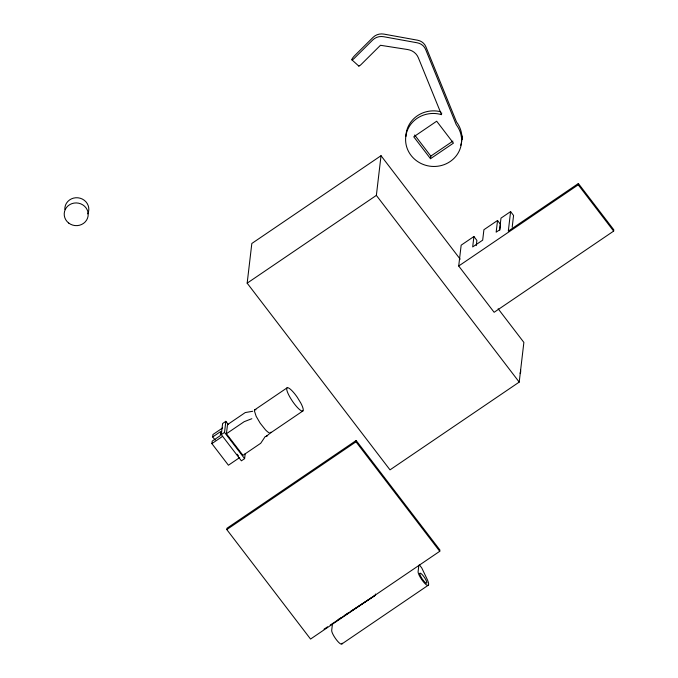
<?xml version="1.0" encoding="UTF-8"?>
<svg xmlns="http://www.w3.org/2000/svg" width="678" height="678" viewBox="0 0 678 678"><rect width="100%" height="100%" fill="white"/><g stroke="black" fill="none" stroke-linecap="round" stroke-linejoin="round"><path stroke-width="1.02" d="M239.724 457.54L228.418 465.218L211.883 443.615L212.18 441.149L220.248 435.666L220.74 431.488L212.672 436.971L215.223 440.047M212.672 436.971L212.96 434.505L222.52 428.013M245.199 453.607L244.605 458.633L241.376 460.828L221.308 434.598L222.604 423.538L225.833 421.343L228.342 424.623M244.605 458.633L224.537 432.403L225.833 421.343M265.352 436.352L260.716 443.276L242.953 455.345L226.427 433.742L227.494 424.631L245.258 412.563L252.725 411.266M498.135 308.77L523.874 342.407L519.212 382.095L390.011 469.862L247.165 283.158L251.826 243.478L381.028 155.703L460.176 259.149M226.791 529.577L226.944 528.281L356.145 440.514L439.903 549.985L439.751 551.29L310.549 639.057L226.791 529.577L355.992 441.81L356.145 440.514M519.212 382.095L376.366 195.391L381.028 155.703M332.457 623.913L331.695 630.404A8.509 1.881 55.8 0 0 335.161 638.032A8.509 1.881 55.8 0 0 340.966 644.041L341.873 643.956L428.428 585.114A14.018 3.102 55.8 0 0 427.437 579.876L421.758 567.935L419.521 565.02M330.237 625.074L375.265 595.326L375.417 594.021M430.513 158.711L413.75 136.803L436.683 121.218L453.446 143.134L430.513 158.711L430.818 156.109L414.673 135.007M462.201 139.304L461.438 137.414A28.027 26.484 6.7 0 0 456.235 124.65L425.606 49.401A11.009 10.407 6.7 0 0 417.275 42.807L383.595 36.705A12.009 11.348 6.7 0 0 372.739 39.968L354.425 58.172A4 0.78 -47.9 0 1 351.84 59.596A4 0.78 -47.9 0 1 354.73 55.571L373.053 37.366A12.009 11.348 6.7 0 1 383.901 34.103L417.58 40.205A11.009 10.407 6.7 0 1 425.911 46.799L456.548 122.048A28.027 26.484 6.7 0 1 461.743 134.812L462.515 136.702L462.201 139.304L461.591 139.524A28.027 26.484 6.7 0 1 431.488 166.364A28.027 26.484 6.7 0 1 406.046 134.863A28.027 26.484 6.7 0 1 441.488 114.633L441.692 112.895M418.86 565.223L418.097 571.707A8.509 1.881 55.8 0 0 421.563 579.334A8.509 1.881 55.8 0 0 427.369 585.351L428.276 585.267M473.914 236.52L472.685 246.936L482.685 240.148L483.906 229.732L497.542 220.469L496.16 232.181L499.601 229.842L500.983 218.13L510.602 211.595L508.314 231.113L578.376 183.518L613.793 229.808L613.641 231.105L494.126 312.295L458.709 266.005L461.159 245.182L473.914 236.52L476.88 240.402L476.27 245.606M499.796 230.181L500.491 224.325L497.542 220.469M512.195 227.189L513.568 215.477L510.602 211.595M613.641 231.105L578.224 184.814L578.376 183.518M254.665 409.876L286.98 387.909M520.034 373.222L520.704 372.053L520.577 369.951M341.873 643.956L342.026 643.803A14.018 3.102 55.8 0 0 342.246 643.193M266.047 436.598L267.395 435.429M266.615 436.09L266.149 436.496L266.717 436.005M267.293 435.513L266.818 435.903L269.352 433.852M430.818 156.109L452.904 141.109M247.165 283.158L376.366 195.391M458.709 266.005L578.224 184.814M221.308 434.598L224.537 432.403M211.883 443.615L222.325 436.53M226.427 433.742L244.19 421.674L251.852 418.707M255.962 409.775L254.742 409.792L254.394 410.809L256.157 416.317L260.191 423.191L265.344 429.683A13.992 3.093 55.8 0 0 266.556 430.886L267.352 431.589A13.992 3.093 55.8 0 0 268.446 432.403L269.081 432.767A13.992 3.093 55.8 0 0 270.471 432.979L302.913 410.944A14.009 3.102 55.8 0 0 300.837 403.113L297.244 397.223A14.009 3.102 55.8 0 0 286.701 389.019L286.718 389.35A14.009 3.102 55.8 0 0 292.489 401.249L292.938 401.901A14.009 3.102 55.8 0 0 302.761 411.038L302.913 410.944M338.068 619.675L340.712 617.921M344.246 615.59L348.661 612.675M350.424 611.505L375.265 595.326M324.059 629.159L327.593 626.828M461.896 136.922L462.515 136.702M351.924 59.859L358.781 66.046M355.992 441.81L439.751 551.29M237.181 454.218L238.453 455.879M441.488 114.633L418.318 57.706A13.509 12.772 6.7 0 0 407.749 49.553L380.468 45.282L361.281 64.351A4 0.78 -47.9 0 1 358.781 65.444M270.937 432.14A13.992 3.093 55.8 0 1 270.615 432.886M461.871 139.032A28.027 26.484 6.7 0 1 460.743 145.262M405.902 136.464A28.027 26.484 6.7 0 1 440.717 111.743M64.825 209.349A12.009 11.348 6.7 0 1 78.029 197.798A12.009 11.348 6.7 0 1 88.487 211.909M88.293 212.57A12.009 11.348 6.7 0 1 87.776 213.867M419.868 573.376L419.826 573.512A6.009 1.331 55.8 0 0 423.394 580.521A6.009 1.331 55.8 0 0 426.869 582.377A6.009 1.331 55.8 0 0 422.453 574.91L422.165 574.597A6.009 1.331 55.8 0 0 419.868 573.376M68.758 223.096A12.009 11.348 6.7 0 0 88.081 216.096A12.009 11.348 6.7 0 0 71.792 203.671A12.009 11.348 6.7 0 0 68.758 223.096"/></g></svg>
